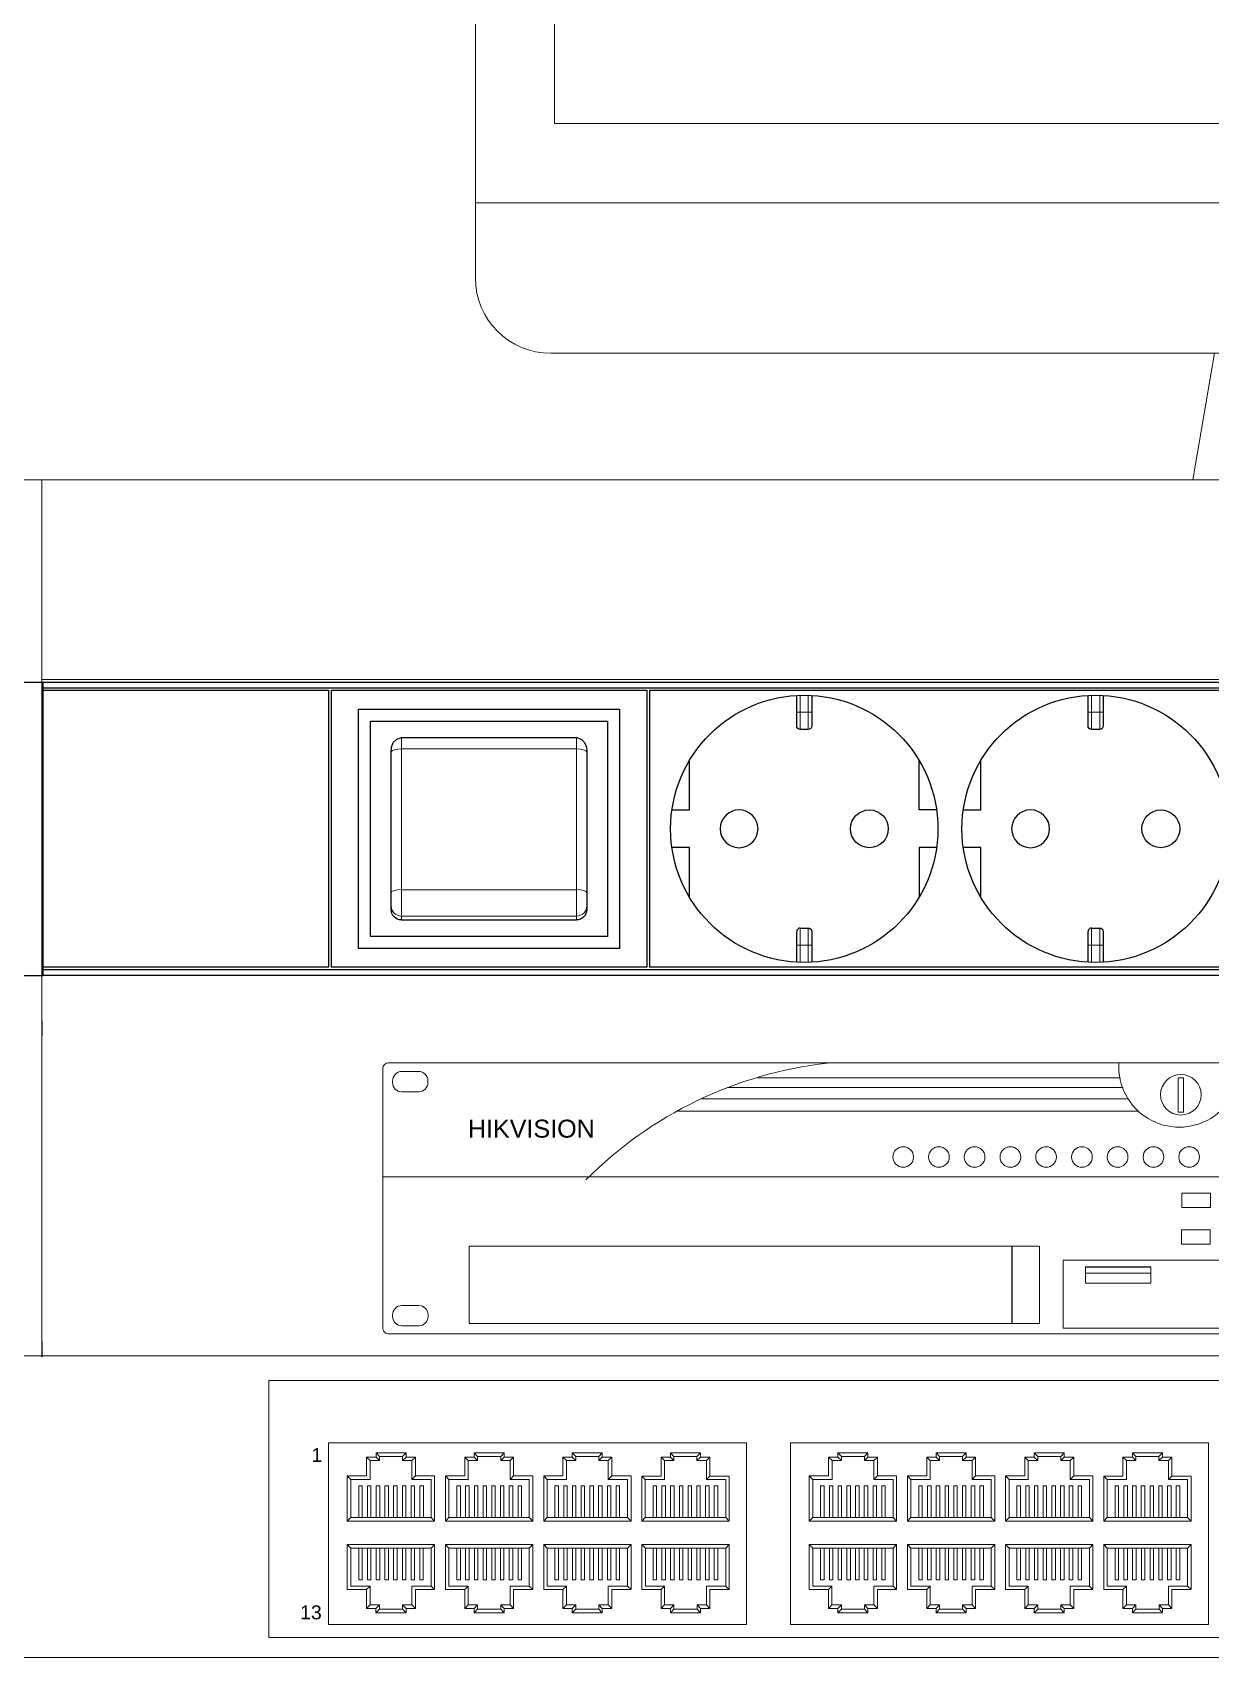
# Model space of a CAD drawing. Header units: millimetres. Extents: x 1256 to 2931, y 3298 to 3694.
# Drawn here: x 2745.33 to 2752.99, y 3416.41 to 3426.98 of the extents above; entities that cross this region are included whole.
import ezdxf

# ---------------------------------------------------------------- set-up
doc = ezdxf.new("R2010")
doc.units = ezdxf.units.MM
doc.layers.get('0').update_dxf_attribs({"color": 250, "lineweight": 5})
for name, color, linetype, lineweight in [('(B) 1U - NVR', 250, 'Continuous', 5), ('(C)1U - Gestion Cable', 250, 'Continuous', 5), ('Canales', 250, 'Continuous', 25), ('Pantalla Rack', 250, 'Continuous', 5), ('Rack 1 - 2', 250, 'Continuous', 5)]:
    doc.layers.add(name, color=color, linetype=linetype, lineweight=lineweight)
doc.layers.add('Top$20', color=7, linetype='Continuous', true_color=0xffffff)
doc.styles.get("Standard").update_dxf_attribs({"font": 'Arial.ttf'})

# ---------------------------------------------------------------- blocks, each defined once
blk = doc.blocks.new('1U - Switch 24P RJ45')
at = {"layer": '(C)1U - Gestion Cable', "lineweight": 5}
blk.add_lwpolyline([(30869, -8639), (-614, -8639, -0.414214), (-963, -8290), (-963, -5939, -0.414214), (-614, -5591), (32726, -5591)], format="xyb", dxfattribs=at)
at = {"lineweight": 5}
for p, q in [((2582, -5839), (17329, -5839)), ((2582, -8437), (2582, -5839)), ((3569, -6805), (3569, -6615)), ((3605, -6650), (3569, -6615)), ((3569, -6615), (3665, -6615)), ((3605, -6840), (3605, -6650)), ((3605, -6650), (3700, -6650)), ((3968, -6572), (3665, -6572)), ((3665, -6615), (3665, -6572)), ((3700, -6607), (3665, -6572)), ((3700, -6650), (3665, -6615)), ((3700, -6650), (3700, -6607)), ((3933, -6607), (3700, -6607)), ((3933, -6607), (3968, -6572)), ((3933, -6650), (3933, -6607)), ((3933, -6650), (3968, -6615)), ((4028, -6650), (3933, -6650)), ((3968, -6615), (3968, -6572)), ((4063, -6615), (3968, -6615)), ((4028, -6650), (4063, -6615)), ((4028, -6840), (4028, -6650)), ((4063, -6805), (4063, -6615)), ((4561, -6805), (4561, -6615)), ((4596, -6650), (4561, -6615)), ((4561, -6615), (4656, -6615)), ((4596, -6840), (4596, -6650)), ((4596, -6650), (4691, -6650)), ((4959, -6572), (4656, -6572)), ((4656, -6615), (4656, -6572)), ((4691, -6607), (4656, -6572)), ((4691, -6650), (4656, -6615)), ((4691, -6650), (4691, -6607)), ((4924, -6607), (4691, -6607)), ((4924, -6607), (4959, -6572)), ((4924, -6650), (4924, -6607)), ((4924, -6650), (4959, -6615)), ((5019, -6650), (4924, -6650)), ((4959, -6615), (4959, -6572)), ((5054, -6615), (4959, -6615)), ((5019, -6650), (5054, -6615)), ((5019, -6840), (5019, -6650)), ((5054, -6805), (5054, -6615)), ((5552, -6805), (5552, -6615)), ((5587, -6650), (5552, -6615)), ((5552, -6615), (5647, -6615)), ((5587, -6841), (5587, -6650)), ((5587, -6650), (5682, -6650)), ((5950, -6572), (5647, -6572)), ((5647, -6615), (5647, -6572)), ((5682, -6607), (5647, -6572)), ((5682, -6650), (5647, -6615)), ((5682, -6650), (5682, -6607)), ((5915, -6607), (5682, -6607)), ((5915, -6607), (5950, -6572)), ((5915, -6650), (5915, -6607)), ((5915, -6650), (5950, -6615)), ((6010, -6650), (5915, -6650)), ((5950, -6615), (5950, -6572)), ((6046, -6615), (5950, -6615)), ((6010, -6650), (6046, -6615)), ((6010, -6841), (6010, -6650)), ((6046, -6805), (6046, -6615)), ((6543, -6806), (6543, -6615)), ((6578, -6650), (6543, -6615)), ((6543, -6615), (6638, -6615)), ((6578, -6841), (6578, -6650)), ((6578, -6650), (6674, -6650)), ((6942, -6572), (6638, -6572)), ((6638, -6615), (6638, -6572)), ((6674, -6608), (6638, -6572)), ((6674, -6650), (6638, -6615)), ((6674, -6650), (6674, -6608)), ((6906, -6608), (6674, -6608)), ((6906, -6608), (6942, -6572)), ((6906, -6650), (6906, -6608)), ((6906, -6650), (6942, -6615)), ((7002, -6650), (6906, -6650)), ((6942, -6615), (6942, -6572)), ((7037, -6615), (6942, -6615)), ((7002, -6650), (7037, -6615)), ((7002, -6841), (7002, -6650)), ((7037, -6806), (7037, -6615)), ((8234, -6805), (8234, -6615)), ((8270, -6650), (8234, -6615)), ((8234, -6615), (8330, -6615)), ((8270, -6840), (8270, -6650)), ((8270, -6650), (8365, -6650)), ((8633, -6572), (8330, -6572)), ((8330, -6615), (8330, -6572)), ((8365, -6607), (8330, -6572)), ((8365, -6650), (8330, -6615)), ((8365, -6650), (8365, -6607)), ((8598, -6607), (8365, -6607)), ((8598, -6607), (8633, -6572)), ((8598, -6650), (8598, -6607)), ((8598, -6650), (8633, -6615)), ((8693, -6650), (8598, -6650)), ((8633, -6615), (8633, -6572)), ((8728, -6615), (8633, -6615)), ((8693, -6650), (8728, -6615)), ((8693, -6840), (8693, -6650)), ((8728, -6805), (8728, -6615)), ((9226, -6805), (9226, -6615)), ((9261, -6650), (9226, -6615)), ((9226, -6615), (9321, -6615)), ((9261, -6840), (9261, -6650)), ((9261, -6650), (9356, -6650)), ((9624, -6572), (9321, -6572)), ((9321, -6615), (9321, -6572)), ((9356, -6607), (9321, -6572)), ((9356, -6650), (9321, -6615)), ((9356, -6650), (9356, -6607)), ((9589, -6607), (9356, -6607)), ((9589, -6607), (9624, -6572)), ((9589, -6650), (9589, -6607)), ((9589, -6650), (9624, -6615)), ((9684, -6650), (9589, -6650)), ((9624, -6615), (9624, -6572)), ((9719, -6615), (9624, -6615)), ((9684, -6650), (9719, -6615)), ((9684, -6840), (9684, -6650)), ((9719, -6805), (9719, -6615)), ((10217, -6805), (10217, -6615)), ((10252, -6650), (10217, -6615)), ((10217, -6615), (10312, -6615)), ((10252, -6841), (10252, -6650)), ((10252, -6650), (10347, -6650)), ((10615, -6572), (10312, -6572)), ((10312, -6615), (10312, -6572)), ((10347, -6607), (10312, -6572)), ((10347, -6650), (10312, -6615)), ((10347, -6650), (10347, -6607)), ((10580, -6607), (10347, -6607)), ((10580, -6607), (10615, -6572)), ((10580, -6650), (10580, -6607)), ((10580, -6650), (10615, -6615)), ((10675, -6650), (10580, -6650)), ((10615, -6615), (10615, -6572)), ((10711, -6615), (10615, -6615)), ((10675, -6650), (10711, -6615)), ((10675, -6841), (10675, -6650)), ((10711, -6805), (10711, -6615)), ((11208, -6806), (11208, -6615)), ((11243, -6650), (11208, -6615)), ((11208, -6615), (11303, -6615)), ((11243, -6841), (11243, -6650)), ((11243, -6650), (11338, -6650)), ((11607, -6572), (11303, -6572)), ((11303, -6615), (11303, -6572)), ((11338, -6608), (11303, -6572)), ((11338, -6650), (11303, -6615)), ((11338, -6650), (11338, -6608)), ((11571, -6608), (11338, -6608)), ((11571, -6608), (11607, -6572)), ((11571, -6650), (11571, -6608)), ((11571, -6650), (11607, -6615)), ((11667, -6650), (11571, -6650)), ((11607, -6615), (11607, -6572)), ((11702, -6615), (11607, -6615)), ((11667, -6650), (11702, -6615)), ((11667, -6841), (11667, -6650)), ((11702, -6806), (11702, -6615)), ((3375, -7260), (3375, -6805)), ((3375, -6805), (3569, -6805)), ((3411, -6840), (3375, -6805)), ((3411, -7225), (3411, -6840)), ((3605, -6840), (3411, -6840)), ((4028, -6840), (4063, -6805)), ((4028, -6840), (4222, -6840)), ((4257, -6805), (4063, -6805)), ((4222, -7225), (4222, -6840)), ((4257, -7260), (4257, -6805)), ((4367, -7260), (4367, -6805)), ((4367, -6805), (4561, -6805)), ((4402, -6840), (4367, -6805)), ((4402, -7225), (4402, -6840)), ((4596, -6840), (4402, -6840)), ((5019, -6840), (5054, -6805)), ((5019, -6840), (5213, -6840)), ((5248, -6805), (5054, -6805)), ((5213, -7225), (5213, -6840)), ((5248, -7260), (5248, -6805)), ((5358, -7260), (5358, -6805)), ((5358, -6805), (5552, -6805)), ((5393, -6841), (5358, -6805)), ((5393, -7225), (5393, -6841)), ((5587, -6841), (5393, -6841)), ((6010, -6841), (6046, -6805)), ((6010, -6841), (6204, -6841)), ((6240, -6805), (6046, -6805)), ((6204, -7225), (6204, -6841)), ((6240, -7260), (6240, -6805)), ((6349, -7261), (6349, -6806)), ((6349, -6806), (6543, -6806)), ((6384, -6841), (6349, -6806)), ((6384, -7225), (6384, -6841)), ((6578, -6841), (6384, -6841)), ((7002, -6841), (7037, -6806)), ((7002, -6841), (7196, -6841)), ((7231, -6806), (7037, -6806)), ((7196, -7225), (7196, -6841)), ((7231, -7261), (7231, -6806)), ((8040, -7260), (8040, -6805)), ((8040, -6805), (8234, -6805)), ((8076, -6840), (8040, -6805)), ((8076, -7225), (8076, -6840)), ((8270, -6840), (8076, -6840)), ((8693, -6840), (8728, -6805)), ((8693, -6840), (8887, -6840)), ((8922, -6805), (8728, -6805)), ((8887, -7225), (8887, -6840)), ((8922, -7260), (8922, -6805)), ((9032, -7260), (9032, -6805)), ((9032, -6805), (9226, -6805)), ((9067, -6840), (9032, -6805)), ((9067, -7225), (9067, -6840)), ((9261, -6840), (9067, -6840)), ((9684, -6840), (9719, -6805)), ((9684, -6840), (9878, -6840)), ((9913, -6805), (9719, -6805)), ((9878, -7225), (9878, -6840)), ((9913, -7260), (9913, -6805)), ((10023, -7260), (10023, -6805)), ((10023, -6805), (10217, -6805)), ((10058, -6841), (10023, -6805)), ((10058, -7225), (10058, -6841)), ((10252, -6841), (10058, -6841)), ((10675, -6841), (10711, -6805)), ((10675, -6841), (10869, -6841)), ((10905, -6805), (10711, -6805)), ((10869, -7225), (10869, -6841)), ((10905, -7260), (10905, -6805)), ((11014, -7261), (11014, -6806)), ((11014, -6806), (11208, -6806)), ((11049, -6841), (11014, -6806)), ((11049, -7225), (11049, -6841)), ((11243, -6841), (11049, -6841)), ((11667, -6841), (11702, -6806)), ((11667, -6841), (11861, -6841)), ((11896, -6806), (11702, -6806)), ((11861, -7225), (11861, -6841)), ((11896, -7261), (11896, -6806)), ((3490, -7225), (3490, -6905)), ((3525, -6905), (3490, -6905)), ((3525, -7225), (3525, -6905)), ((3578, -7225), (3578, -6905)), ((3614, -6905), (3578, -6905)), ((3614, -7225), (3614, -6905)), ((3666, -7225), (3666, -6905)), ((3702, -6905), (3666, -6905)), ((3702, -7225), (3702, -6905)), ((3755, -7225), (3755, -6905)), ((3790, -6905), (3755, -6905)), ((3790, -7225), (3790, -6905)), ((3843, -7225), (3843, -6905)), ((3878, -6905), (3843, -6905)), ((3878, -7225), (3878, -6905)), ((3931, -7225), (3931, -6905)), ((3966, -6905), (3931, -6905)), ((3966, -7225), (3966, -6905)), ((4019, -7225), (4019, -6905)), ((4054, -6905), (4019, -6905)), ((4054, -7225), (4054, -6905)), ((4107, -6905), (4143, -6905)), ((4107, -7225), (4107, -6905)), ((4143, -7225), (4143, -6905)), ((4481, -7225), (4481, -6905)), ((4517, -6905), (4481, -6905)), ((4517, -7225), (4517, -6905)), ((4569, -7225), (4569, -6905)), ((4605, -6905), (4569, -6905)), ((4605, -7225), (4605, -6905)), ((4658, -7225), (4658, -6905)), ((4693, -6905), (4658, -6905)), ((4693, -7225), (4693, -6905)), ((4746, -7225), (4746, -6905)), ((4781, -6905), (4746, -6905)), ((4781, -7225), (4781, -6905)), ((4834, -7225), (4834, -6905)), ((4869, -6905), (4834, -6905)), ((4869, -7225), (4869, -6905)), ((4922, -7225), (4922, -6905)), ((4957, -6905), (4922, -6905)), ((4957, -7225), (4957, -6905)), ((5010, -7225), (5010, -6905)), ((5046, -6905), (5010, -6905)), ((5046, -7225), (5046, -6905)), ((5099, -6905), (5134, -6905)), ((5099, -7225), (5099, -6905)), ((5134, -7225), (5134, -6905)), ((5472, -7225), (5472, -6905)), ((5508, -6905), (5472, -6905)), ((5508, -7225), (5508, -6905)), ((5561, -7225), (5561, -6905)), ((5596, -6905), (5561, -6905)), ((5596, -7225), (5596, -6905)), ((5649, -7225), (5649, -6905)), ((5684, -6905), (5649, -6905)), ((5684, -7225), (5684, -6905)), ((5737, -7225), (5737, -6905)), ((5772, -6905), (5737, -6905)), ((5772, -7225), (5772, -6905)), ((5825, -7225), (5825, -6905)), ((5860, -6905), (5825, -6905)), ((5860, -7225), (5860, -6905)), ((5913, -7225), (5913, -6905)), ((5949, -6905), (5913, -6905)), ((5949, -7225), (5949, -6905)), ((6002, -7225), (6002, -6905)), ((6037, -6905), (6002, -6905)), ((6037, -7225), (6037, -6905)), ((6090, -6905), (6125, -6905)), ((6090, -7225), (6090, -6905)), ((6125, -7225), (6125, -6905)), ((6464, -7225), (6464, -6905)), ((6499, -6905), (6464, -6905)), ((6499, -7225), (6499, -6905)), ((6552, -7225), (6552, -6905)), ((6587, -6905), (6552, -6905)), ((6587, -7226), (6587, -6905)), ((6640, -7225), (6640, -6905)), ((6675, -6905), (6640, -6905)), ((6675, -7225), (6675, -6905)), ((6728, -7225), (6728, -6905)), ((6764, -6905), (6728, -6905)), ((6764, -7225), (6764, -6905)), ((6816, -7225), (6816, -6905)), ((6852, -6905), (6816, -6905)), ((6852, -7225), (6852, -6905)), ((6905, -7225), (6905, -6905)), ((6940, -6905), (6905, -6905)), ((6940, -7226), (6940, -6905)), ((6993, -7225), (6993, -6905)), ((7028, -6905), (6993, -6905)), ((7028, -7225), (7028, -6905)), ((7081, -6905), (7116, -6905)), ((7081, -7225), (7081, -6905)), ((7116, -7225), (7116, -6905)), ((8155, -7225), (8155, -6905)), ((8190, -6905), (8155, -6905)), ((8190, -7225), (8190, -6905)), ((8243, -7225), (8243, -6905)), ((8278, -6905), (8243, -6905)), ((8278, -7225), (8278, -6905)), ((8331, -7225), (8331, -6905)), ((8367, -6905), (8331, -6905)), ((8367, -7225), (8367, -6905)), ((8420, -7225), (8420, -6905)), ((8455, -6905), (8420, -6905)), ((8455, -7225), (8455, -6905)), ((8508, -7225), (8508, -6905)), ((8543, -6905), (8508, -6905)), ((8543, -7225), (8543, -6905)), ((8596, -7225), (8596, -6905)), ((8631, -6905), (8596, -6905)), ((8631, -7225), (8631, -6905)), ((8684, -7225), (8684, -6905)), ((8719, -6905), (8684, -6905)), ((8719, -7225), (8719, -6905)), ((8772, -6905), (8808, -6905)), ((8772, -7225), (8772, -6905)), ((8808, -7225), (8808, -6905)), ((9146, -7225), (9146, -6905)), ((9181, -6905), (9146, -6905)), ((9181, -7225), (9181, -6905)), ((9234, -7225), (9234, -6905)), ((9270, -6905), (9234, -6905)), ((9270, -7225), (9270, -6905)), ((9323, -7225), (9323, -6905)), ((9358, -6905), (9323, -6905)), ((9358, -7225), (9358, -6905)), ((9411, -7225), (9411, -6905)), ((9446, -6905), (9411, -6905)), ((9446, -7225), (9446, -6905)), ((9499, -7225), (9499, -6905)), ((9534, -6905), (9499, -6905)), ((9534, -7225), (9534, -6905)), ((9587, -7225), (9587, -6905)), ((9622, -6905), (9587, -6905)), ((9622, -7225), (9622, -6905)), ((9675, -7225), (9675, -6905)), ((9711, -6905), (9675, -6905)), ((9711, -7225), (9711, -6905)), ((9763, -6905), (9799, -6905)), ((9763, -7225), (9763, -6905)), ((9799, -7225), (9799, -6905)), ((10137, -7225), (10137, -6905)), ((10173, -6905), (10137, -6905)), ((10173, -7225), (10173, -6905)), ((10226, -7225), (10226, -6905)), ((10261, -6905), (10226, -6905)), ((10261, -7225), (10261, -6905)), ((10314, -7225), (10314, -6905)), ((10349, -6905), (10314, -6905)), ((10349, -7225), (10349, -6905)), ((10402, -7225), (10402, -6905)), ((10437, -6905), (10402, -6905)), ((10437, -7225), (10437, -6905)), ((10490, -7225), (10490, -6905)), ((10525, -6905), (10490, -6905)), ((10525, -7225), (10525, -6905)), ((10578, -7225), (10578, -6905)), ((10614, -6905), (10578, -6905)), ((10614, -7225), (10614, -6905)), ((10666, -7225), (10666, -6905)), ((10702, -6905), (10666, -6905)), ((10702, -7225), (10702, -6905)), ((10755, -6905), (10790, -6905)), ((10755, -7225), (10755, -6905)), ((10790, -7225), (10790, -6905)), ((11129, -7225), (11129, -6905)), ((11164, -6905), (11129, -6905)), ((11164, -7225), (11164, -6905)), ((11217, -7225), (11217, -6905)), ((11252, -6905), (11217, -6905)), ((11252, -7226), (11252, -6905)), ((11305, -7225), (11305, -6905)), ((11340, -6905), (11305, -6905)), ((11340, -7225), (11340, -6905)), ((11393, -7225), (11393, -6905)), ((11428, -6905), (11393, -6905)), ((11428, -7225), (11428, -6905)), ((11481, -7225), (11481, -6905)), ((11517, -6905), (11481, -6905)), ((11517, -7225), (11517, -6905)), ((11570, -7225), (11570, -6905)), ((11605, -6905), (11570, -6905)), ((11605, -7226), (11605, -6905)), ((11658, -7225), (11658, -6905)), ((11693, -6905), (11658, -6905)), ((11693, -7225), (11693, -6905)), ((11746, -6905), (11781, -6905)), ((11746, -7225), (11746, -6905)), ((11781, -7225), (11781, -6905)), ((3375, -7260), (3411, -7225)), ((4257, -7260), (3375, -7260)), ((3375, -7260), (3816, -7260)), ((4222, -7225), (3411, -7225)), ((4257, -7260), (4222, -7225)), ((4367, -7260), (4402, -7225)), ((5248, -7260), (4367, -7260)), ((4367, -7260), (4808, -7260)), ((5213, -7225), (4402, -7225)), ((5248, -7260), (5213, -7225)), ((5358, -7260), (5393, -7225)), ((6240, -7260), (5358, -7260)), ((5358, -7260), (5799, -7260)), ((6204, -7225), (5393, -7225)), ((6240, -7260), (6204, -7225)), ((6349, -7261), (6384, -7225)), ((7231, -7261), (6349, -7261)), ((6349, -7261), (6790, -7261)), ((7196, -7225), (6384, -7225)), ((7231, -7261), (7196, -7225)), ((8040, -7260), (8076, -7225)), ((8922, -7260), (8040, -7260)), ((8040, -7260), (8481, -7260)), ((8887, -7225), (8076, -7225)), ((8922, -7260), (8887, -7225)), ((9032, -7260), (9067, -7225)), ((9913, -7260), (9032, -7260)), ((9032, -7260), (9472, -7260)), ((9878, -7225), (9067, -7225)), ((9913, -7260), (9878, -7225)), ((10023, -7260), (10058, -7225)), ((10905, -7260), (10023, -7260)), ((10023, -7260), (10464, -7260)), ((10869, -7225), (10058, -7225)), ((10905, -7260), (10869, -7225)), ((11014, -7261), (11049, -7225)), ((11896, -7261), (11014, -7261)), ((11014, -7261), (11455, -7261)), ((11861, -7225), (11049, -7225)), ((11896, -7261), (11861, -7225)), ((3375, -7498), (4257, -7498)), ((3375, -7498), (3375, -7953)), ((3375, -7498), (3411, -7533)), ((3411, -7533), (4222, -7533)), ((3411, -7533), (3411, -7918)), ((3490, -7533), (3490, -7853)), ((3525, -7533), (3525, -7853)), ((3578, -7533), (3578, -7853)), ((3613, -7533), (3613, -7853)), ((3666, -7533), (3666, -7853)), ((3702, -7533), (3702, -7853)), ((3754, -7533), (3754, -7853)), ((3790, -7533), (3790, -7853)), ((4257, -7498), (3816, -7498)), ((3843, -7533), (3843, -7853)), ((3878, -7533), (3878, -7853)), ((3931, -7533), (3931, -7853)), ((3966, -7533), (3966, -7853)), ((4019, -7533), (4019, -7853)), ((4054, -7533), (4054, -7853)), ((4107, -7533), (4107, -7853)), ((4142, -7533), (4142, -7853)), ((4257, -7498), (4222, -7533)), ((4222, -7533), (4222, -7918)), ((4257, -7498), (4257, -7953)), ((4367, -7498), (5248, -7498)), ((4367, -7498), (4367, -7953)), ((4367, -7498), (4402, -7533)), ((4402, -7533), (5213, -7533)), ((4402, -7533), (4402, -7918)), ((4481, -7533), (4481, -7853)), ((4517, -7533), (4517, -7853)), ((4569, -7533), (4569, -7853)), ((4605, -7533), (4605, -7853)), ((4658, -7533), (4658, -7853)), ((4693, -7533), (4693, -7853)), ((4746, -7533), (4746, -7853)), ((4781, -7533), (4781, -7853)), ((5248, -7498), (4808, -7498)), ((4834, -7533), (4834, -7853)), ((4869, -7533), (4869, -7853)), ((4922, -7533), (4922, -7853)), ((4957, -7533), (4957, -7853)), ((5010, -7533), (5010, -7853)), ((5046, -7533), (5046, -7853)), ((5099, -7533), (5099, -7853)), ((5134, -7533), (5134, -7853)), ((5248, -7498), (5213, -7533)), ((5213, -7533), (5213, -7918)), ((5248, -7498), (5248, -7953)), ((5358, -7498), (6240, -7498)), ((5358, -7498), (5358, -7953)), ((5358, -7498), (5393, -7533)), ((5393, -7533), (6204, -7533)), ((5393, -7533), (5393, -7918)), ((5472, -7533), (5472, -7853)), ((5508, -7533), (5508, -7853)), ((5561, -7533), (5561, -7853)), ((5596, -7533), (5596, -7853)), ((5649, -7533), (5649, -7853)), ((5684, -7533), (5684, -7853)), ((5737, -7533), (5737, -7853)), ((5772, -7533), (5772, -7853)), ((6240, -7498), (5799, -7498)), ((5825, -7533), (5825, -7853)), ((5860, -7533), (5860, -7853)), ((5913, -7533), (5913, -7853)), ((5949, -7533), (5949, -7853)), ((6002, -7533), (6002, -7853)), ((6037, -7533), (6037, -7853)), ((6090, -7533), (6090, -7853)), ((6125, -7533), (6125, -7853)), ((6240, -7498), (6204, -7533)), ((6204, -7533), (6204, -7918)), ((6240, -7498), (6240, -7953)), ((6349, -7498), (7231, -7498)), ((6349, -7498), (6349, -7953)), ((6349, -7498), (6385, -7533)), ((6385, -7533), (7196, -7533)), ((6385, -7533), (6385, -7918)), ((6464, -7533), (6464, -7853)), ((6499, -7533), (6499, -7853)), ((6552, -7533), (6552, -7853)), ((6588, -7533), (6588, -7853)), ((6640, -7533), (6640, -7853)), ((6676, -7533), (6676, -7853)), ((6729, -7533), (6729, -7853)), ((6764, -7533), (6764, -7853)), ((7231, -7498), (6790, -7498)), ((6817, -7533), (6817, -7853)), ((6852, -7533), (6852, -7853)), ((6905, -7533), (6905, -7853)), ((6940, -7533), (6940, -7853)), ((6993, -7533), (6993, -7853)), ((7029, -7533), (7029, -7853)), ((7081, -7533), (7081, -7853)), ((7117, -7533), (7117, -7853)), ((7231, -7498), (7196, -7533)), ((7196, -7533), (7196, -7918)), ((7231, -7498), (7231, -7953)), ((8040, -7498), (8922, -7498)), ((8040, -7498), (8040, -7953)), ((8040, -7498), (8075, -7533)), ((8075, -7533), (8887, -7533)), ((8075, -7533), (8075, -7918)), ((8155, -7533), (8155, -7853)), ((8190, -7533), (8190, -7853)), ((8243, -7533), (8243, -7853)), ((8278, -7533), (8278, -7853)), ((8331, -7533), (8331, -7853)), ((8366, -7533), (8366, -7853)), ((8419, -7533), (8419, -7853)), ((8455, -7533), (8455, -7853)), ((8922, -7498), (8481, -7498)), ((8508, -7533), (8508, -7853)), ((8543, -7533), (8543, -7853)), ((8596, -7533), (8596, -7853)), ((8631, -7533), (8631, -7853)), ((8684, -7533), (8684, -7853)), ((8719, -7533), (8719, -7853)), ((8772, -7533), (8772, -7853)), ((8807, -7533), (8807, -7853)), ((8922, -7498), (8887, -7533)), ((8887, -7533), (8887, -7918)), ((8922, -7498), (8922, -7953)), ((9032, -7498), (9913, -7498)), ((9032, -7498), (9032, -7953)), ((9032, -7498), (9067, -7533)), ((9067, -7533), (9878, -7533)), ((9067, -7533), (9067, -7918)), ((9146, -7533), (9146, -7853)), ((9181, -7533), (9181, -7853)), ((9234, -7533), (9234, -7853)), ((9270, -7533), (9270, -7853)), ((9323, -7533), (9323, -7853)), ((9358, -7533), (9358, -7853)), ((9411, -7533), (9411, -7853)), ((9446, -7533), (9446, -7853)), ((9913, -7498), (9472, -7498)), ((9499, -7533), (9499, -7853)), ((9534, -7533), (9534, -7853)), ((9587, -7533), (9587, -7853)), ((9622, -7533), (9622, -7853)), ((9675, -7533), (9675, -7853)), ((9711, -7533), (9711, -7853)), ((9763, -7533), (9763, -7853)), ((9799, -7533), (9799, -7853)), ((9913, -7498), (9878, -7533)), ((9878, -7533), (9878, -7918)), ((9913, -7498), (9913, -7953)), ((10023, -7498), (10905, -7498)), ((10023, -7498), (10023, -7953)), ((10023, -7498), (10058, -7533)), ((10058, -7533), (10869, -7533)), ((10058, -7533), (10058, -7918)), ((10137, -7533), (10137, -7853)), ((10173, -7533), (10173, -7853)), ((10226, -7533), (10226, -7853)), ((10261, -7533), (10261, -7853)), ((10314, -7533), (10314, -7853)), ((10349, -7533), (10349, -7853)), ((10402, -7533), (10402, -7853)), ((10437, -7533), (10437, -7853)), ((10905, -7498), (10464, -7498)), ((10490, -7533), (10490, -7853)), ((10525, -7533), (10525, -7853)), ((10578, -7533), (10578, -7853)), ((10614, -7533), (10614, -7853)), ((10666, -7533), (10666, -7853)), ((10702, -7533), (10702, -7853)), ((10755, -7533), (10755, -7853)), ((10790, -7533), (10790, -7853)), ((10905, -7498), (10869, -7533)), ((10869, -7533), (10869, -7918)), ((10905, -7498), (10905, -7953)), ((11014, -7498), (11896, -7498)), ((11014, -7498), (11014, -7953)), ((11014, -7498), (11050, -7533)), ((11050, -7533), (11861, -7533)), ((11050, -7533), (11050, -7918)), ((11129, -7533), (11129, -7853)), ((11164, -7533), (11164, -7853)), ((11217, -7533), (11217, -7853)), ((11252, -7533), (11252, -7853)), ((11305, -7533), (11305, -7853)), ((11341, -7533), (11341, -7853)), ((11394, -7533), (11394, -7853)), ((11429, -7533), (11429, -7853)), ((11896, -7498), (11455, -7498)), ((11482, -7533), (11482, -7853)), ((11517, -7533), (11517, -7853)), ((11570, -7533), (11570, -7853)), ((11605, -7533), (11605, -7853)), ((11658, -7533), (11658, -7853)), ((11693, -7533), (11693, -7853)), ((11746, -7533), (11746, -7853)), ((11782, -7533), (11782, -7853)), ((11896, -7498), (11861, -7533)), ((11861, -7533), (11861, -7918)), ((11896, -7498), (11896, -7953)), ((3525, -7853), (3490, -7853)), ((3578, -7853), (3613, -7853)), ((3666, -7853), (3702, -7853)), ((3754, -7853), (3790, -7853)), ((3843, -7853), (3878, -7853)), ((3931, -7853), (3966, -7853)), ((4019, -7853), (4054, -7853)), ((4107, -7853), (4142, -7853)), ((4517, -7853), (4481, -7853)), ((4569, -7853), (4605, -7853)), ((4658, -7853), (4693, -7853)), ((4746, -7853), (4781, -7853)), ((4834, -7853), (4869, -7853)), ((4922, -7853), (4957, -7853)), ((5010, -7853), (5046, -7853)), ((5099, -7853), (5134, -7853)), ((5508, -7853), (5472, -7853)), ((5561, -7853), (5596, -7853)), ((5649, -7853), (5684, -7853)), ((5737, -7853), (5772, -7853)), ((5825, -7853), (5860, -7853)), ((5913, -7853), (5949, -7853)), ((6002, -7853), (6037, -7853)), ((6090, -7853), (6125, -7853)), ((6499, -7853), (6464, -7853)), ((6552, -7853), (6588, -7853)), ((6640, -7853), (6676, -7853)), ((6729, -7853), (6764, -7853)), ((6817, -7853), (6852, -7853)), ((6905, -7853), (6940, -7853)), ((6993, -7853), (7029, -7853)), ((7081, -7853), (7117, -7853)), ((8190, -7853), (8155, -7853)), ((8243, -7853), (8278, -7853)), ((8331, -7853), (8366, -7853)), ((8419, -7853), (8455, -7853)), ((8508, -7853), (8543, -7853)), ((8596, -7853), (8631, -7853)), ((8684, -7853), (8719, -7853)), ((8772, -7853), (8807, -7853)), ((9181, -7853), (9146, -7853)), ((9234, -7853), (9270, -7853)), ((9323, -7853), (9358, -7853)), ((9411, -7853), (9446, -7853)), ((9499, -7853), (9534, -7853)), ((9587, -7853), (9622, -7853)), ((9675, -7853), (9711, -7853)), ((9763, -7853), (9799, -7853)), ((10173, -7853), (10137, -7853)), ((10226, -7853), (10261, -7853)), ((10314, -7853), (10349, -7853)), ((10402, -7853), (10437, -7853)), ((10490, -7853), (10525, -7853)), ((10578, -7853), (10614, -7853)), ((10666, -7853), (10702, -7853)), ((10755, -7853), (10790, -7853)), ((11164, -7853), (11129, -7853)), ((11217, -7853), (11252, -7853)), ((11305, -7853), (11341, -7853)), ((11394, -7853), (11429, -7853)), ((11482, -7853), (11517, -7853)), ((11570, -7853), (11605, -7853)), ((11658, -7853), (11693, -7853)), ((11746, -7853), (11782, -7853)), ((3375, -7953), (3569, -7953)), ((3605, -7918), (3411, -7918)), ((3605, -7918), (3569, -7953)), ((3569, -7953), (3569, -8144)), ((3605, -7918), (3605, -8108)), ((4028, -7918), (4222, -7918)), ((4028, -7918), (4028, -8108)), ((4257, -7953), (4063, -7953)), ((4063, -7953), (4063, -8144)), ((4222, -7918), (4257, -7953)), ((4367, -7953), (4561, -7953)), ((4596, -7918), (4402, -7918)), ((4596, -7918), (4561, -7953)), ((4561, -7953), (4561, -8144)), ((4596, -7918), (4596, -8108)), ((5019, -7918), (5213, -7918)), ((5019, -7918), (5019, -8108)), ((5248, -7953), (5054, -7953)), ((5054, -7953), (5054, -8144)), ((5213, -7918), (5248, -7953)), ((5358, -7953), (5552, -7953)), ((5587, -7918), (5393, -7918)), ((5587, -7918), (5552, -7953)), ((5552, -7953), (5552, -8144)), ((5587, -7918), (5587, -8108)), ((6010, -7918), (6204, -7918)), ((6010, -7918), (6010, -8108)), ((6240, -7953), (6046, -7953)), ((6046, -7953), (6046, -8144)), ((6204, -7918), (6240, -7953)), ((6349, -7953), (6543, -7953)), ((6579, -7918), (6385, -7918)), ((6579, -7918), (6543, -7953)), ((6543, -7953), (6543, -8144)), ((6579, -7918), (6579, -8108)), ((7002, -7918), (7196, -7918)), ((7002, -7918), (7002, -8108)), ((7231, -7953), (7037, -7953)), ((7037, -7953), (7037, -8144)), ((7196, -7918), (7231, -7953)), ((8040, -7953), (8234, -7953)), ((8269, -7918), (8075, -7918)), ((8269, -7918), (8234, -7953)), ((8234, -7953), (8234, -8144)), ((8269, -7918), (8269, -8108)), ((8693, -7918), (8887, -7918)), ((8693, -7918), (8693, -8108)), ((8922, -7953), (8728, -7953)), ((8728, -7953), (8728, -8144)), ((8887, -7918), (8922, -7953)), ((9032, -7953), (9226, -7953)), ((9261, -7918), (9067, -7918)), ((9261, -7918), (9226, -7953)), ((9226, -7953), (9226, -8144)), ((9261, -7918), (9261, -8108)), ((9684, -7918), (9878, -7918)), ((9684, -7918), (9684, -8108)), ((9913, -7953), (9719, -7953)), ((9719, -7953), (9719, -8144)), ((9878, -7918), (9913, -7953)), ((10023, -7953), (10217, -7953)), ((10252, -7918), (10058, -7918)), ((10252, -7918), (10217, -7953)), ((10217, -7953), (10217, -8144)), ((10252, -7918), (10252, -8108)), ((10675, -7918), (10869, -7918)), ((10675, -7918), (10675, -8108)), ((10905, -7953), (10711, -7953)), ((10711, -7953), (10711, -8144)), ((10869, -7918), (10905, -7953)), ((11014, -7953), (11208, -7953)), ((11244, -7918), (11050, -7918)), ((11244, -7918), (11208, -7953)), ((11208, -7953), (11208, -8144)), ((11244, -7918), (11244, -8108)), ((11667, -7918), (11861, -7918)), ((11667, -7918), (11667, -8108)), ((11896, -7953), (11702, -7953)), ((11702, -7953), (11702, -8144)), ((11861, -7918), (11896, -7953)), ((3605, -8108), (3569, -8144)), ((3569, -8144), (3664, -8144)), ((3605, -8108), (3700, -8108)), ((3700, -8108), (3664, -8144)), ((3664, -8144), (3664, -8186)), ((3700, -8151), (3664, -8186)), ((3664, -8186), (3968, -8186)), ((3700, -8108), (3700, -8151)), ((3700, -8151), (3933, -8151)), ((3933, -8108), (3968, -8144)), ((4028, -8108), (3933, -8108)), ((3933, -8108), (3933, -8151)), ((3933, -8151), (3968, -8186)), ((4063, -8144), (3968, -8144)), ((3968, -8144), (3968, -8186)), ((4028, -8108), (4063, -8144)), ((4596, -8108), (4561, -8144)), ((4561, -8144), (4656, -8144)), ((4596, -8108), (4691, -8108)), ((4691, -8108), (4656, -8144)), ((4656, -8144), (4656, -8186)), ((4691, -8151), (4656, -8186)), ((4656, -8186), (4959, -8186)), ((4691, -8108), (4691, -8151)), ((4691, -8151), (4924, -8151)), ((4924, -8108), (4959, -8144)), ((5019, -8108), (4924, -8108)), ((4924, -8108), (4924, -8151)), ((4924, -8151), (4959, -8186)), ((5054, -8144), (4959, -8144)), ((4959, -8144), (4959, -8186)), ((5019, -8108), (5054, -8144)), ((5587, -8108), (5552, -8144)), ((5552, -8144), (5647, -8144)), ((5587, -8108), (5682, -8108)), ((5682, -8108), (5647, -8144)), ((5647, -8144), (5647, -8186)), ((5682, -8151), (5647, -8186)), ((5647, -8186), (5950, -8186)), ((5682, -8108), (5682, -8151)), ((5682, -8151), (5915, -8151)), ((5915, -8108), (5950, -8144)), ((6010, -8108), (5915, -8108)), ((5915, -8108), (5915, -8151)), ((5915, -8151), (5950, -8186)), ((6046, -8144), (5950, -8144)), ((5950, -8144), (5950, -8186)), ((6010, -8108), (6046, -8144)), ((6579, -8108), (6543, -8144)), ((6543, -8144), (6639, -8144)), ((6579, -8108), (6674, -8108)), ((6674, -8108), (6639, -8144)), ((6639, -8144), (6639, -8186)), ((6674, -8151), (6639, -8186)), ((6639, -8186), (6942, -8186)), ((6674, -8108), (6674, -8151)), ((6674, -8151), (6907, -8151)), ((6907, -8108), (6942, -8144)), ((7002, -8108), (6907, -8108)), ((6907, -8108), (6907, -8151)), ((6907, -8151), (6942, -8186)), ((7037, -8144), (6942, -8144)), ((6942, -8144), (6942, -8186)), ((7002, -8108), (7037, -8144)), ((8269, -8108), (8234, -8144)), ((8234, -8144), (8329, -8144)), ((8269, -8108), (8365, -8108)), ((8365, -8108), (8329, -8144)), ((8329, -8144), (8329, -8186)), ((8365, -8151), (8329, -8186)), ((8329, -8186), (8633, -8186)), ((8365, -8108), (8365, -8151)), ((8365, -8151), (8597, -8151)), ((8597, -8108), (8633, -8144)), ((8693, -8108), (8597, -8108)), ((8597, -8108), (8597, -8151)), ((8597, -8151), (8633, -8186)), ((8728, -8144), (8633, -8144)), ((8633, -8144), (8633, -8186)), ((8693, -8108), (8728, -8144)), ((9261, -8108), (9226, -8144)), ((9226, -8144), (9321, -8144)), ((9261, -8108), (9356, -8108)), ((9356, -8108), (9321, -8144)), ((9321, -8144), (9321, -8186)), ((9356, -8151), (9321, -8186)), ((9321, -8186), (9624, -8186)), ((9356, -8108), (9356, -8151)), ((9356, -8151), (9589, -8151)), ((9589, -8108), (9624, -8144)), ((9684, -8108), (9589, -8108)), ((9589, -8108), (9589, -8151)), ((9589, -8151), (9624, -8186)), ((9719, -8144), (9624, -8144)), ((9624, -8144), (9624, -8186)), ((9684, -8108), (9719, -8144)), ((10252, -8108), (10217, -8144)), ((10217, -8144), (10312, -8144)), ((10252, -8108), (10347, -8108)), ((10347, -8108), (10312, -8144)), ((10312, -8144), (10312, -8186)), ((10347, -8151), (10312, -8186)), ((10312, -8186), (10615, -8186)), ((10347, -8108), (10347, -8151)), ((10347, -8151), (10580, -8151)), ((10580, -8108), (10615, -8144)), ((10675, -8108), (10580, -8108)), ((10580, -8108), (10580, -8151)), ((10580, -8151), (10615, -8186)), ((10711, -8144), (10615, -8144)), ((10615, -8144), (10615, -8186)), ((10675, -8108), (10711, -8144)), ((11244, -8108), (11208, -8144)), ((11208, -8144), (11304, -8144)), ((11244, -8108), (11339, -8108)), ((11339, -8108), (11304, -8144)), ((11304, -8144), (11304, -8186)), ((11339, -8151), (11304, -8186)), ((11304, -8186), (11607, -8186)), ((11339, -8108), (11339, -8151)), ((11339, -8151), (11572, -8151)), ((11572, -8108), (11607, -8144)), ((11667, -8108), (11572, -8108)), ((11572, -8108), (11572, -8151)), ((11572, -8151), (11607, -8186)), ((11702, -8144), (11607, -8144)), ((11607, -8144), (11607, -8186)), ((11667, -8108), (11702, -8144)), ((17329, -8437), (2582, -8437))]:
    blk.add_line(p, q, dxfattribs=at)
for points in [[(3186, -6470), (7405, -6470), (7405, -8305), (3186, -8305)], [(7851, -6470), (12070, -6470), (12070, -8305), (7851, -8305)]]:
    blk.add_lwpolyline(points, close=True, dxfattribs=at)
at = {"lineweight": 5, "char_height": 141.1, "width": 227.15, "attachment_point": 1}
for s, insert in [('{\\fArial|b0|i0|c0|p34;1}', (3013, -6522)), ('{\\fArial|b0|i0|c0|p34;13}', (2898, -8112))]:
    blk.add_mtext(s, dxfattribs=dict(at, insert=insert))
blk = doc.blocks.new('MONITOR FRONTAL')
at = {"color": 250}
for p, q in [((-0.25, 0.04469), (-0.25, 0.35135)), ((-0.2325, 0.07885), (-0.2325, 0.35052)), ((-0.2325, 0.07885), (0.2325, 0.07885)), ((-0.25, 0.06135), (0.25, 0.06135)), ((0.23333, 0.02802), (-0.23333, 0.02802)), ((-0.0913, 0), (-0.08647, 0.02802)), ((-0.0913, 0), (0.0913, 0)), ((-0.0913, 0), (0.0913, 0))]:
    blk.add_line(p, q, dxfattribs=at)
blk.add_arc((-0.23333, 0.04469), 0.01667, 180, 270, dxfattribs=at)

msp = doc.modelspace()

# ---------------------------------------------------------------- linework, layer by layer
at = {"layer": '(B) 1U - NVR'}
for p, q in [((2745.39, 3420.454), (2745.39, 3418.37)), ((2750.328, 3418.518), (2748.48, 3418.518))]:
    msp.add_line(p, q, dxfattribs=at)
at = {"layer": '(B) 1U - NVR', "color": 0}
for p, q in [((2749.846, 3420.122), (2752.418, 3420.122)), ((2750.043, 3420.185), (2752.402, 3420.185)), ((2749.679, 3420.047), (2752.452, 3420.047)), ((2749.524, 3419.967), (2752.519, 3419.967)), ((2747.606, 3419.54), (2754.465, 3419.539))]:
    msp.add_line(p, q, dxfattribs=at)
at = {"layer": '(B) 1U - NVR', "color": 5}
msp.add_line((2747.606, 3419.359), (2747.606, 3419.438), dxfattribs=at)
at = {"layer": '(B) 1U - NVR'}
for points in [[(2757.266, 3419.439, -0.004607), (2757.266, 3419.44), (2757.266, 3419.44), (2757.266, 3420.241, 0.414021), (2757.226, 3420.281), (2757.226, 3420.281), (2747.646, 3420.281, 0.457803), (2747.606, 3420.241), (2747.606, 3420.241), (2747.606, 3419.438)], [(2747.729, 3420.226), (2747.729, 3420.226), (2747.839, 3420.226, -0.401538), (2747.899, 3420.165), (2747.899, 3420.165), (2747.899, 3420.153, -0.401538), (2747.839, 3420.093), (2747.839, 3420.093), (2747.729, 3420.093, -0.401538), (2747.669, 3420.153), (2747.669, 3420.153), (2747.669, 3420.163, -0.409645), (2747.729, 3420.226), (2747.729, 3420.226)], [(2747.606, 3419.359, 0.005693), (2747.606, 3419.359), (2747.606, 3419.359), (2747.606, 3418.556, 0.414214), (2747.646, 3418.518), (2747.646, 3418.518)], [(2747.646, 3418.518), (2757.227, 3418.518), (2757.227, 3418.518), (2757.227, 3418.518, 0.41425), (2757.267, 3418.558), (2757.267, 3418.558), (2757.267, 3419.359, 0.002077), (2757.267, 3419.359, 0.002077)], [(2747.73, 3418.703), (2747.73, 3418.703), (2747.84, 3418.703, -0.401538), (2747.9, 3418.643), (2747.9, 3418.643), (2747.9, 3418.631, -0.401538), (2747.84, 3418.571), (2747.84, 3418.571), (2747.73, 3418.571, -0.401538), (2747.669, 3418.631), (2747.669, 3418.631), (2747.669, 3418.641, -0.409645), (2747.73, 3418.703), (2747.73, 3418.703)]]:
    msp.add_lwpolyline(points, format="xyb", dxfattribs=at)
at = {"layer": '(B) 1U - NVR', "color": 0}
for points in [[(2752.776, 3420.183), (2752.812, 3420.183), (2752.812, 3419.961), (2752.776, 3419.961)], [(2752.801, 3419.433), (2752.986, 3419.433), (2752.986, 3419.34), (2752.801, 3419.34)], [(2752.799, 3419.196), (2752.984, 3419.196), (2752.984, 3419.103), (2752.799, 3419.103)], [(2748.168, 3419.088), (2751.698, 3419.088), (2751.698, 3418.585), (2748.168, 3418.585)], [(2751.696, 3419.089), (2751.874, 3419.089), (2751.874, 3418.586), (2751.696, 3418.586)], [(2752.028, 3418.999), (2753.567, 3418.999), (2753.567, 3418.555), (2752.029, 3418.555)], [(2752.174, 3418.954), (2752.598, 3418.954), (2752.598, 3418.849), (2752.174, 3418.849)], [(2752.174, 3418.953), (2752.598, 3418.953), (2752.598, 3418.914), (2752.174, 3418.914)]]:
    msp.add_lwpolyline(points, close=True, dxfattribs=at)
at = {"layer": '(B) 1U - NVR'}
msp.add_lwpolyline([(2747.646, 3418.518), (2747.646, 3418.518), (2747.646, 3418.518), (2747.646, 3418.518)], close=True, dxfattribs=at)
at = {"layer": '(B) 1U - NVR', "color": 0}
for centre, radius in [((2752.794, 3420.074), 0.132), ((2750.989, 3419.669), 0.0671), ((2751.221, 3419.669), 0.0671), ((2751.453, 3419.669), 0.0671), ((2751.686, 3419.669), 0.0671), ((2751.918, 3419.669), 0.0671), ((2752.151, 3419.669), 0.0671), ((2752.383, 3419.669), 0.0671), ((2752.616, 3419.669), 0.0671), ((2752.848, 3419.669), 0.0671)]:
    msp.add_circle(centre, radius, dxfattribs=at)
for centre, radius, start, end in [((2750.789, 3417.673), 2.623, 96.4158, 135.2425), ((2752.784, 3420.257), 0.394, 176.833, 3.3746)]:
    msp.add_arc(centre, radius, start, end, dxfattribs=at)
msp.add_line((2745.39, 3422.775), (2745.39, 3424.074))
at = {"layer": 'Canales'}
for p, q in [((2745.39, 3420.552), (2745.39, 3420.454)), ((2745.39, 3418.469), (2745.39, 3418.37))]:
    msp.add_line(p, q, dxfattribs=at)
at = {"layer": 'Rack 1 - 2'}
for p, q in [((2767.414, 3424.074), (2743.696, 3424.074)), ((2743.696, 3424.074), (2767.414, 3424.074)), ((2759.291, 3422.775), (2745.39, 3422.775)), ((2745.39, 3422.775), (2745.39, 3422.528)), ((2745.39, 3422.528), (2745.39, 3420.552))]:
    msp.add_line(p, q, dxfattribs=at)
at = {"layer": 'Top$20', "color": 7, "linetype": 'Continuous', "lineweight": 25}
for p, q in [((2745.219, 3422.758), (2745.398, 3422.758)), ((2745.398, 3422.758), (2764.945, 3422.758)), ((2745.398, 3422.722), (2745.398, 3422.758)), ((2745.398, 3422.705), (2745.398, 3422.722)), ((2745.398, 3422.722), (2764.945, 3422.722)), ((2745.398, 3422.705), (2747.252, 3422.705)), ((2745.398, 3420.904), (2745.398, 3422.705)), ((2747.252, 3422.705), (2747.252, 3420.904)), ((2747.27, 3422.705), (2749.322, 3422.705)), ((2747.27, 3422.705), (2747.27, 3420.904)), ((2749.322, 3422.705), (2749.322, 3420.904)), ((2749.34, 3422.705), (2753.179, 3422.705)), ((2749.34, 3422.705), (2749.34, 3420.904)), ((2750.297, 3422.562), (2750.297, 3422.672)), ((2750.395, 3422.672), (2750.395, 3422.562)), ((2752.191, 3422.562), (2752.191, 3422.672)), ((2752.289, 3422.672), (2752.289, 3422.562)), ((2747.448, 3421.026), (2747.448, 3422.582)), ((2747.448, 3422.582), (2749.144, 3422.582)), ((2749.144, 3422.582), (2749.144, 3421.026)), ((2750.297, 3422.473), (2750.297, 3422.562)), ((2750.395, 3422.562), (2750.395, 3422.473)), ((2752.191, 3422.473), (2752.191, 3422.562)), ((2752.289, 3422.562), (2752.289, 3422.473)), ((2747.526, 3422.504), (2749.066, 3422.504)), ((2747.526, 3421.104), (2747.526, 3422.504)), ((2749.066, 3422.504), (2749.066, 3421.104)), ((2750.372, 3422.451), (2750.319, 3422.451)), ((2752.267, 3422.451), (2752.213, 3422.451)), ((2747.727, 3422.397), (2748.865, 3422.397)), ((2747.66, 3421.388), (2747.66, 3422.286)), ((2748.932, 3422.286), (2748.932, 3421.388)), ((2749.599, 3421.927), (2749.599, 3422.249)), ((2751.092, 3421.927), (2751.092, 3422.249)), ((2751.494, 3421.927), (2751.494, 3422.249)), ((2749.485, 3421.927), (2749.599, 3421.927)), ((2751.206, 3421.927), (2751.092, 3421.927)), ((2751.38, 3421.927), (2751.494, 3421.927)), ((2749.599, 3421.682), (2749.485, 3421.682)), ((2749.599, 3421.359), (2749.599, 3421.682)), ((2751.206, 3421.682), (2751.092, 3421.682)), ((2751.092, 3421.682), (2751.092, 3421.359)), ((2751.494, 3421.682), (2751.38, 3421.682)), ((2751.494, 3421.359), (2751.494, 3421.682)), ((2747.66, 3421.302), (2747.66, 3421.388)), ((2748.932, 3421.388), (2748.932, 3421.302)), ((2747.66, 3421.278), (2747.66, 3421.302)), ((2748.932, 3421.302), (2748.932, 3421.278)), ((2747.727, 3421.211), (2748.865, 3421.211)), ((2750.319, 3421.158), (2750.372, 3421.158)), ((2752.213, 3421.158), (2752.267, 3421.158)), ((2749.066, 3421.104), (2747.526, 3421.104)), ((2750.297, 3421.046), (2750.297, 3421.136)), ((2750.297, 3420.936), (2750.297, 3421.046)), ((2750.395, 3421.136), (2750.395, 3421.046)), ((2750.395, 3421.046), (2750.395, 3420.936)), ((2752.191, 3421.046), (2752.191, 3421.136)), ((2752.191, 3420.936), (2752.191, 3421.046)), ((2752.289, 3421.136), (2752.289, 3421.046)), ((2752.289, 3421.046), (2752.289, 3420.936)), ((2749.144, 3421.026), (2747.448, 3421.026)), ((2745.219, 3420.85), (2745.398, 3420.85)), ((2745.398, 3420.886), (2745.398, 3420.904)), ((2747.252, 3420.904), (2745.398, 3420.904)), ((2764.945, 3420.886), (2745.398, 3420.886)), ((2745.398, 3420.85), (2745.398, 3420.886)), ((2764.945, 3420.85), (2745.398, 3420.85)), ((2749.322, 3420.904), (2747.27, 3420.904)), ((2753.179, 3420.904), (2749.34, 3420.904))]:
    msp.add_line(p, q, dxfattribs=at)
at = {"layer": 'Top$20', "color": 7, "linetype": 'Continuous', "lineweight": 13}
for p, q in [((2750.319, 3422.673), (2750.319, 3422.562)), ((2750.372, 3422.562), (2750.372, 3422.673)), ((2752.213, 3422.673), (2752.213, 3422.562)), ((2752.267, 3422.562), (2752.267, 3422.673)), ((2750.319, 3422.562), (2750.297, 3422.562)), ((2750.319, 3422.562), (2750.372, 3422.562)), ((2750.319, 3422.562), (2750.319, 3422.451)), ((2750.395, 3422.562), (2750.372, 3422.562)), ((2750.372, 3422.451), (2750.372, 3422.562)), ((2752.213, 3422.562), (2752.191, 3422.562)), ((2752.213, 3422.562), (2752.267, 3422.562)), ((2752.213, 3422.562), (2752.213, 3422.451)), ((2752.289, 3422.562), (2752.267, 3422.562)), ((2752.267, 3422.451), (2752.267, 3422.562)), ((2747.727, 3422.397), (2747.727, 3422.324)), ((2748.865, 3422.324), (2747.727, 3422.324)), ((2747.727, 3422.324), (2747.727, 3421.408)), ((2748.865, 3422.324), (2748.865, 3422.397)), ((2748.865, 3421.408), (2748.865, 3422.324)), ((2747.727, 3421.408), (2748.865, 3421.408)), ((2747.727, 3421.408), (2747.727, 3421.236)), ((2748.865, 3421.236), (2748.865, 3421.408)), ((2747.727, 3421.236), (2747.727, 3421.211)), ((2748.865, 3421.236), (2747.727, 3421.236)), ((2748.865, 3421.211), (2748.865, 3421.236)), ((2750.319, 3421.158), (2750.319, 3421.046)), ((2750.372, 3421.046), (2750.372, 3421.158)), ((2752.213, 3421.158), (2752.213, 3421.046)), ((2752.267, 3421.046), (2752.267, 3421.158)), ((2750.319, 3421.046), (2750.297, 3421.046)), ((2750.319, 3421.046), (2750.319, 3420.935)), ((2750.372, 3421.046), (2750.319, 3421.046)), ((2750.372, 3420.935), (2750.372, 3421.046)), ((2750.372, 3421.046), (2750.395, 3421.046)), ((2752.213, 3421.046), (2752.191, 3421.046)), ((2752.213, 3421.046), (2752.213, 3420.935)), ((2752.267, 3421.046), (2752.213, 3421.046)), ((2752.267, 3421.046), (2752.289, 3421.046)), ((2752.267, 3420.935), (2752.267, 3421.046))]:
    msp.add_line(p, q, dxfattribs=at)
at = {"layer": 'Top$20', "color": 7, "linetype": 'Continuous', "lineweight": 25}
for points in [[(2747.66, 3422.305), (2747.663, 3422.336), (2747.674, 3422.366), (2747.696, 3422.388), (2747.727, 3422.397)], [(2748.865, 3422.397), (2748.895, 3422.388), (2748.917, 3422.366), (2748.929, 3422.336), (2748.932, 3422.305)]]:
    msp.add_lwpolyline(points, dxfattribs=at)
for centre, radius in [((2750.346, 3421.804), 0.869), ((2752.24, 3421.804), 0.869), ((2750.769, 3421.804), 0.123), ((2752.664, 3421.804), 0.123)]:
    msp.add_circle(centre, radius, dxfattribs=at)
at = {"layer": 'Top$20', "color": 7, "linetype": 'Continuous', "lineweight": 25, "extrusion": (0, 0, -1)}
for centre in [(-2749.922, 3421.804), (-2751.817, 3421.804)]:
    msp.add_circle(centre, 0.123, dxfattribs=at)
for centre, radius, start, end in [((-2750.319, 3422.473), 0.0223, 270, 0), ((-2750.372, 3422.473), 0.0223, 180, 270), ((-2752.213, 3422.473), 0.0223, 270, 0), ((-2752.267, 3422.473), 0.0223, 180, 270), ((-2747.727, 3421.278), 0.0669, 270, 0), ((-2748.865, 3421.278), 0.0669, 180, 270), ((-2750.372, 3421.136), 0.0223, 90, 180), ((-2752.267, 3421.136), 0.0223, 90, 180)]:
    msp.add_arc(centre, radius, start, end, dxfattribs=at)
at = {"layer": 'Top$20', "color": 7, "linetype": 'Continuous', "lineweight": 25}
for centre in [(2750.319, 3421.136), (2752.213, 3421.136)]:
    msp.add_arc(centre, 0.0223, 90, 180, dxfattribs=at)
at = {"layer": 'Top$20', "color": 7, "linetype": 'Continuous', "lineweight": 13}
for centre, ratio, start_param, end_param in [((2747.727, 3422.303), 0.306425, 4.712389, 6.195627), ((2748.865, 3422.303), 0.306425, 3.229151, 4.712389), ((2747.727, 3421.388), 0.306425, 4.712389, 6.283185), ((2748.865, 3421.388), 0.306425, 3.141593, 4.712389), ((2747.727, 3421.302), 0.980894, 0, 1.570796), ((2748.865, 3421.302), 0.980894, 1.570796, 3.141593)]:
    msp.add_ellipse(centre, major_axis=(-0.0669, 0), ratio=ratio, start_param=start_param, end_param=end_param, dxfattribs=at)
at = {"layer": 'Top$20', "color": 7, "linetype": 'Continuous', "lineweight": 25, "extrusion": (0, 0, -1)}
for centre, major_axis, start_param, end_param in [((2747.727, 3422.286), (0, 0.218), 4.712389, 4.799948), ((2748.865, 3422.286), (0, -0.218), 4.62483, 4.712389)]:
    msp.add_ellipse(centre, major_axis=major_axis, ratio=0.306425, start_param=start_param, end_param=end_param, dxfattribs=at)

# ---------------------------------------------------------------- block references
at = {"xscale": 0.0006438068899838384, "yscale": 0.0006438068899838384, "zscale": 0.0006438068899838384}
msp.add_blockref('1U - Switch 24P RJ45', (2745.202, 3421.975), dxfattribs=at)
at = {"layer": 'Pantalla Rack', "xscale": 29.38901701983467, "yscale": 29.38901701983467, "zscale": 29.38901701983467}
msp.add_blockref('MONITOR FRONTAL', (2755.555, 3424.074), dxfattribs=at)

# ---------------------------------------------------------------- texts
at = {"layer": '(B) 1U - NVR', "color": 3}
msp.add_text('HIKVISION', height=0.1168, dxfattribs=at).set_placement((2748.159, 3419.795))

doc.saveas('drawing.dxf')
